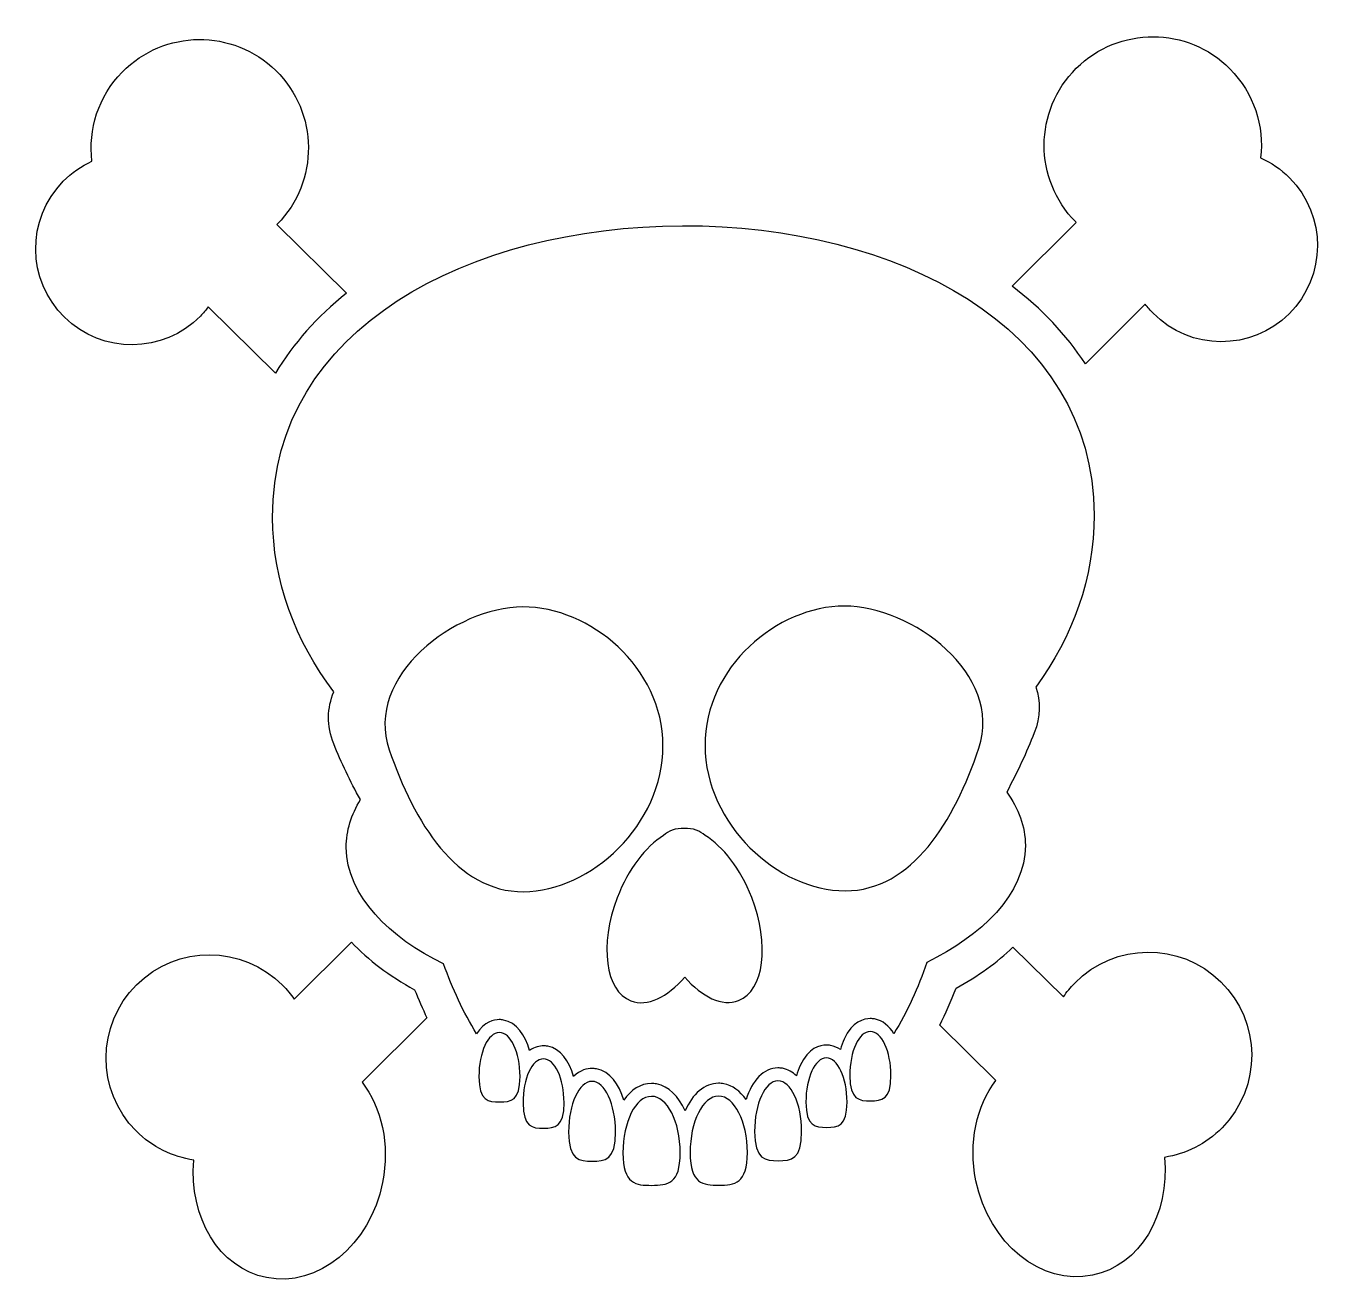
# Model space of a CAD drawing. Header units: centimetres. Extents: x -11 to 11, y -10.6 to 10.6.
import ezdxf

# ---------------------------------------------------------------- set-up
doc = ezdxf.new("R2010")
doc.units = ezdxf.units.CM
doc.header["$MEASUREMENT"] = 0
doc.layers.add('Layer 1', color=7, linetype='Continuous')

msp = doc.modelspace()

# ---------------------------------------------------------------- linework, layer by layer
at = {"layer": 'Layer 1'}
for points, knots in [([(-5.56326, 6.13373), (-5.56326, 6.13373), (-6.73806, 7.28702), (-6.73806, 7.28702), (-6.73806, 7.28702), (-6.73806, 7.28702), (-6.73073, 7.29363), (-6.73073, 7.29363), (-6.73073, 7.29363), (-6.02159, 8.01488), (-6.03228, 9.17392), (-6.75425, 9.88247), (-6.75425, 9.88247), (-7.47577, 10.59087), (-8.63512, 10.57986), (-9.3433, 9.85866), (-9.3433, 9.85866), (-9.74886, 9.44523), (-9.91756, 8.88847), (-9.85308, 8.35514), (-9.85308, 8.35514), (-10.02927, 8.27489), (-10.19447, 8.16321), (-10.33817, 8.01684), (-10.33817, 8.01684), (-10.96486, 7.37832), (-10.9552, 6.35163), (-10.31682, 5.72526), (-10.31682, 5.72526), (-9.67764, 5.09833), (-8.65177, 5.10719), (-8.02463, 5.7464), (-8.02463, 5.7464), (-7.977, 5.7949), (-7.93446, 5.84623), (-7.8943, 5.89888), (-7.8943, 5.89888), (-7.8943, 5.89888), (-6.76008, 4.78546), (-6.76008, 4.78546), (-6.76008, 4.78546), (-6.45993, 5.28241), (-6.06057, 5.73455), (-5.56326, 6.13373), (-5.56326, 6.13373), (-5.56326, 6.13373), (-5.56326, 6.13373), (-5.56326, 6.13373)], [0, 0, 0, 0, 0.07692308, 0.07692308, 0.07692308, 0.07692308, 0.15384615, 0.15384615, 0.15384615, 0.15384615, 0.23076923, 0.23076923, 0.23076923, 0.23076923, 0.30769231, 0.30769231, 0.30769231, 0.30769231, 0.38461538, 0.38461538, 0.38461538, 0.38461538, 0.46153846, 0.46153846, 0.46153846, 0.46153846, 0.53846154, 0.53846154, 0.53846154, 0.53846154, 0.61538462, 0.61538462, 0.61538462, 0.61538462, 0.69230769, 0.69230769, 0.69230769, 0.69230769, 0.76923077, 0.76923077, 0.76923077, 0.76923077, 0.84615385, 0.84615385, 0.84615385, 0.84615385, 1, 1, 1, 1]), ([(6.72806, 7.33182), (6.72806, 7.33182), (6.73523, 7.32507), (6.73523, 7.32507), (6.73523, 7.32507), (6.73523, 7.32507), (5.65425, 6.25171), (5.65425, 6.25171), (5.65425, 6.25171), (6.15524, 5.86931), (6.57011, 5.42909), (6.88946, 4.94088), (6.88946, 4.94088), (6.88946, 4.94088), (7.89993, 5.94431), (7.89993, 5.94431), (7.89993, 5.94431), (7.94054, 5.89179), (7.98343, 5.84046), (8.03145, 5.79217), (8.03145, 5.79217), (8.66156, 5.15685), (9.68772, 5.15357), (10.3234, 5.78389), (10.3234, 5.78389), (10.95808, 6.41429), (10.96221, 7.44095), (10.33123, 8.076), (10.33123, 8.076), (10.18679, 8.22165), (10.02087, 8.33233), (9.84418, 8.41165), (9.84418, 8.41165), (9.90554, 8.94529), (9.73374, 9.50097), (9.32626, 9.91221), (9.32626, 9.91221), (8.61364, 10.62948), (7.45479, 10.6336), (6.73693, 9.92111), (6.73693, 9.92111), (6.01924, 9.20848), (6.0148, 8.04937), (6.72806, 7.33182), (6.72806, 7.33182), (6.72806, 7.33182), (6.72806, 7.33182), (6.72806, 7.33182)], [0, 0, 0, 0, 0.07692308, 0.07692308, 0.07692308, 0.07692308, 0.15384615, 0.15384615, 0.15384615, 0.15384615, 0.23076923, 0.23076923, 0.23076923, 0.23076923, 0.30769231, 0.30769231, 0.30769231, 0.30769231, 0.38461538, 0.38461538, 0.38461538, 0.38461538, 0.46153846, 0.46153846, 0.46153846, 0.46153846, 0.53846154, 0.53846154, 0.53846154, 0.53846154, 0.61538462, 0.61538462, 0.61538462, 0.61538462, 0.69230769, 0.69230769, 0.69230769, 0.69230769, 0.76923077, 0.76923077, 0.76923077, 0.76923077, 0.84615385, 0.84615385, 0.84615385, 0.84615385, 1, 1, 1, 1]), ([(5.56392, -2.27502), (5.74516, -1.94323), (5.89991, -1.60205), (6.02766, -1.27804), (6.02766, -1.27804), (6.13688, -1.00102), (6.13651, -0.74321), (6.05655, -0.50779), (6.05655, -0.50779), (6.67525, 0.34584), (7.04046, 1.33646), (7.03739, 2.39329), (7.03739, 2.39329), (7.02824, 5.57771), (3.69745, 7.27864), (0.10009, 7.26816), (0.10009, 7.26816), (-3.49687, 7.25795), (-6.81847, 5.53813), (-6.80953, 2.35363), (-6.80953, 2.35363), (-6.80641, 1.27773), (-6.42263, 0.27221), (-5.77845, -0.58809), (-5.77845, -0.58809), (-5.88883, -0.85942), (-5.9022, -1.15464), (-5.77758, -1.46532), (-5.77758, -1.46532), (-5.65275, -1.77684), (-5.50252, -2.09609), (-5.32795, -2.40274), (-5.32795, -2.40274), (-5.4803, -2.6546), (-5.56883, -2.92545), (-5.56801, -3.20766), (-5.56801, -3.20766), (-5.56571, -4.02329), (-4.82194, -4.74105), (-3.9268, -5.17007), (-3.9268, -5.17007), (-3.7772, -5.58901), (-3.59427, -5.98665), (-3.37141, -6.34945), (-3.37141, -6.34945), (-3.23996, -6.14498), (-3.07942, -6.11053), (-2.98798, -6.11035), (-2.98798, -6.11035), (-2.96388, -6.11027), (-2.93985, -6.11268), (-2.91601, -6.11712), (-2.91601, -6.11712), (-2.69328, -6.15892), (-2.55096, -6.3707), (-2.47855, -6.63168), (-2.47855, -6.63168), (-2.38939, -6.56858), (-2.30289, -6.55297), (-2.24458, -6.55281), (-2.24458, -6.55281), (-2.2204, -6.55268), (-2.19645, -6.55493), (-2.17269, -6.55942), (-2.17269, -6.55942), (-1.95171, -6.60096), (-1.80997, -6.81017), (-1.73705, -7.06856), (-1.73705, -7.06856), (-1.62129, -6.9573), (-1.50218, -6.93336), (-1.42691, -6.93328), (-1.42691, -6.93328), (-1.40143, -6.93315), (-1.376, -6.93545), (-1.35087, -6.94013), (-1.35087, -6.94013), (-1.12351, -6.98281), (-0.97209, -7.20053), (-0.8888, -7.46956), (-0.8888, -7.46956), (-0.76733, -7.29208), (-0.60662, -7.18619), (-0.42469, -7.18569), (-0.42469, -7.18569), (-0.39535, -7.18556), (-0.36587, -7.18831), (-0.3369, -7.19376), (-0.3369, -7.19376), (-0.13407, -7.23189), (0.03476, -7.39918), (0.14406, -7.64776), (0.14406, -7.64776), (0.26847, -7.36267), (0.46997, -7.18315), (0.70731, -7.1822), (0.70731, -7.1822), (0.73716, -7.1822), (0.76642, -7.18498), (0.79515, -7.19043), (0.79515, -7.19043), (0.94207, -7.21803), (1.07053, -7.31418), (1.17213, -7.45904), (1.17213, -7.45904), (1.27278, -7.1327), (1.46783, -6.92508), (1.70857, -6.92429), (1.70857, -6.92429), (1.73426, -6.92413), (1.75977, -6.92646), (1.78488, -6.93117), (1.78488, -6.93117), (1.87545, -6.94816), (1.95379, -6.99311), (2.02086, -7.05767), (2.02086, -7.05767), (2.03816, -6.996), (2.05774, -6.93676), (2.08224, -6.88389), (2.08224, -6.88389), (2.2207, -6.58441), (2.41823, -6.53922), (2.5237, -6.53911), (2.5237, -6.53911), (2.54772, -6.53895), (2.57183, -6.54128), (2.59559, -6.54572), (2.59559, -6.54572), (2.65658, -6.5572), (2.71127, -6.58178), (2.76043, -6.61623), (2.76043, -6.61623), (2.778, -6.55254), (2.79805, -6.4914), (2.82324, -6.437), (2.82324, -6.437), (2.96172, -6.13781), (3.15918, -6.0928), (3.26462, -6.09264), (3.26462, -6.09264), (3.28875, -6.09251), (3.31277, -6.09481), (3.33653, -6.09925), (3.33653, -6.09925), (3.47552, -6.12542), (3.58278, -6.21834), (3.66186, -6.34746), (3.66186, -6.34746), (3.88755, -5.97813), (4.07069, -5.57226), (4.21897, -5.1449), (4.21897, -5.1449), (5.12474, -4.71037), (5.88169, -3.98941), (5.87939, -3.17487), (5.87939, -3.17487), (5.87835, -2.85612), (5.76048, -2.55249), (5.56392, -2.27502), (5.56392, -2.27502), (5.56392, -2.27502), (5.56392, -2.27502), (5.56392, -2.27502)], [0, 0, 0, 0, 0.02380952, 0.02380952, 0.02380952, 0.02380952, 0.04761905, 0.04761905, 0.04761905, 0.04761905, 0.07142857, 0.07142857, 0.07142857, 0.07142857, 0.0952381, 0.0952381, 0.0952381, 0.0952381, 0.11904762, 0.11904762, 0.11904762, 0.11904762, 0.14285714, 0.14285714, 0.14285714, 0.14285714, 0.16666667, 0.16666667, 0.16666667, 0.16666667, 0.19047619, 0.19047619, 0.19047619, 0.19047619, 0.21428571, 0.21428571, 0.21428571, 0.21428571, 0.23809524, 0.23809524, 0.23809524, 0.23809524, 0.26190476, 0.26190476, 0.26190476, 0.26190476, 0.28571429, 0.28571429, 0.28571429, 0.28571429, 0.30952381, 0.30952381, 0.30952381, 0.30952381, 0.33333333, 0.33333333, 0.33333333, 0.33333333, 0.35714286, 0.35714286, 0.35714286, 0.35714286, 0.38095238, 0.38095238, 0.38095238, 0.38095238, 0.4047619, 0.4047619, 0.4047619, 0.4047619, 0.42857143, 0.42857143, 0.42857143, 0.42857143, 0.45238095, 0.45238095, 0.45238095, 0.45238095, 0.47619048, 0.47619048, 0.47619048, 0.47619048, 0.5, 0.5, 0.5, 0.5, 0.52380952, 0.52380952, 0.52380952, 0.52380952, 0.54761905, 0.54761905, 0.54761905, 0.54761905, 0.57142857, 0.57142857, 0.57142857, 0.57142857, 0.5952381, 0.5952381, 0.5952381, 0.5952381, 0.61904762, 0.61904762, 0.61904762, 0.61904762, 0.64285714, 0.64285714, 0.64285714, 0.64285714, 0.66666667, 0.66666667, 0.66666667, 0.66666667, 0.69047619, 0.69047619, 0.69047619, 0.69047619, 0.71428571, 0.71428571, 0.71428571, 0.71428571, 0.73809524, 0.73809524, 0.73809524, 0.73809524, 0.76190476, 0.76190476, 0.76190476, 0.76190476, 0.78571429, 0.78571429, 0.78571429, 0.78571429, 0.80952381, 0.80952381, 0.80952381, 0.80952381, 0.83333333, 0.83333333, 0.83333333, 0.83333333, 0.85714286, 0.85714286, 0.85714286, 0.85714286, 0.88095238, 0.88095238, 0.88095238, 0.88095238, 0.9047619, 0.9047619, 0.9047619, 0.9047619, 0.92857143, 0.92857143, 0.92857143, 0.92857143, 0.95238095, 0.95238095, 0.95238095, 0.95238095, 1, 1, 1, 1]), ([(-2.57876, -3.95549), (-3.71276, -3.95882), (-4.42193, -2.7878), (-4.84341, -1.56244), (-4.84341, -1.56244), (-5.27047, -0.32324), (-3.72642, 0.84098), (-2.59233, 0.84434), (-2.59233, 0.84434), (-1.45782, 0.84746), (-0.2327, -0.17013), (-0.22894, -1.49561), (-0.22894, -1.49561), (-0.22508, -2.82099), (-1.44537, -3.95245), (-2.57876, -3.95549), (-2.57876, -3.95549), (-2.57876, -3.95549), (-2.57876, -3.95549), (-2.57876, -3.95549)], [0, 0, 0, 0, 0.16666667, 0.16666667, 0.16666667, 0.16666667, 0.33333333, 0.33333333, 0.33333333, 0.33333333, 0.5, 0.5, 0.5, 0.5, 0.66666667, 0.66666667, 0.66666667, 0.66666667, 1, 1, 1, 1]), ([(5.0949, -1.53419), (4.6799, -2.76188), (3.97701, -3.93661), (2.84287, -3.9401), (2.84287, -3.9401), (1.7095, -3.94328), (0.48279, -2.81909), (0.47924, -1.49355), (0.47924, -1.49355), (0.4754, -0.16825), (1.69487, 0.85635), (2.8289, 0.85971), (2.8289, 0.85971), (3.96314, 0.86294), (5.5141, -0.29244), (5.0949, -1.53419), (5.0949, -1.53419), (5.0949, -1.53419), (5.0949, -1.53419), (5.0949, -1.53419)], [0, 0, 0, 0, 0.16666667, 0.16666667, 0.16666667, 0.16666667, 0.33333333, 0.33333333, 0.33333333, 0.33333333, 0.5, 0.5, 0.5, 0.5, 0.66666667, 0.66666667, 0.66666667, 0.66666667, 1, 1, 1, 1]), ([(1.04399, -5.7898), (0.77009, -5.89648), (0.42846, -5.7304), (0.13639, -5.3925), (0.13639, -5.3925), (-0.15362, -5.73215), (-0.49435, -5.90018), (-0.76886, -5.79504), (-0.76886, -5.79504), (-1.20132, -5.62962), (-1.30499, -4.8513), (-1.00066, -4.0566), (-1.00066, -4.0566), (-0.81535, -3.57209), (-0.52097, -3.1944), (-0.22149, -3.01017), (-0.22149, -3.01017), (-0.17767, -2.97083), (-0.12859, -2.93982), (-0.07414, -2.91862), (-0.07414, -2.91862), (-0.00958, -2.89356), (0.05897, -2.88515), (0.12948, -2.88891), (0.12948, -2.88891), (0.19978, -2.88486), (0.26817, -2.89277), (0.3326, -2.91754), (0.3326, -2.91754), (0.38684, -2.93839), (0.43584, -2.96874), (0.47958, -3.0075), (0.47958, -3.0075), (0.78052, -3.18977), (1.07738, -3.56601), (1.26587, -4.05014), (1.26587, -4.05014), (1.57416, -4.84277), (1.47526, -5.62213), (1.04399, -5.7898), (1.04399, -5.7898), (1.04399, -5.7898), (1.04399, -5.7898), (1.04399, -5.7898)], [0, 0, 0, 0, 0.08333333, 0.08333333, 0.08333333, 0.08333333, 0.16666667, 0.16666667, 0.16666667, 0.16666667, 0.25, 0.25, 0.25, 0.25, 0.33333333, 0.33333333, 0.33333333, 0.33333333, 0.41666667, 0.41666667, 0.41666667, 0.41666667, 0.5, 0.5, 0.5, 0.5, 0.58333333, 0.58333333, 0.58333333, 0.58333333, 0.66666667, 0.66666667, 0.66666667, 0.66666667, 0.75, 0.75, 0.75, 0.75, 0.83333333, 0.83333333, 0.83333333, 0.83333333, 1, 1, 1, 1]), ([(-4.20844, -6.07933), (-4.28107, -5.92682), (-4.35057, -5.76969), (-4.41474, -5.60594), (-4.41474, -5.60594), (-4.84072, -5.37602), (-5.19881, -5.1035), (-5.47932, -4.80319), (-5.47932, -4.80319), (-5.47932, -4.80319), (-6.44775, -5.76482), (-6.44775, -5.76482), (-6.44775, -5.76482), (-6.50461, -5.68341), (-6.5675, -5.60512), (-6.63976, -5.53228), (-6.63976, -5.53228), (-7.31691, -4.85026), (-8.41932, -4.84656), (-9.10121, -5.52365), (-9.10121, -5.52365), (-9.7836, -6.20053), (-9.78802, -7.30387), (-9.11029, -7.98552), (-9.11029, -7.98552), (-8.8361, -8.26148), (-8.49233, -8.42436), (-8.13533, -8.47815), (-8.13533, -8.47815), (-8.22336, -9.43954), (-7.71104, -10.29875), (-6.91266, -10.4585), (-6.91266, -10.4585), (-6.04446, -10.63257), (-5.16789, -9.91465), (-4.95572, -8.85423), (-4.95572, -8.85423), (-4.82705, -8.21164), (-4.97329, -7.59222), (-5.30108, -7.16428), (-5.30108, -7.16428), (-5.30108, -7.16428), (-4.20844, -6.07933), (-4.20844, -6.07933), (-4.20844, -6.07933), (-4.20844, -6.07933), (-4.20844, -6.07933), (-4.20844, -6.07933)], [0, 0, 0, 0, 0.07692308, 0.07692308, 0.07692308, 0.07692308, 0.15384615, 0.15384615, 0.15384615, 0.15384615, 0.23076923, 0.23076923, 0.23076923, 0.23076923, 0.30769231, 0.30769231, 0.30769231, 0.30769231, 0.38461538, 0.38461538, 0.38461538, 0.38461538, 0.46153846, 0.46153846, 0.46153846, 0.46153846, 0.53846154, 0.53846154, 0.53846154, 0.53846154, 0.61538462, 0.61538462, 0.61538462, 0.61538462, 0.69230769, 0.69230769, 0.69230769, 0.69230769, 0.76923077, 0.76923077, 0.76923077, 0.76923077, 0.84615385, 0.84615385, 0.84615385, 0.84615385, 1, 1, 1, 1]), ([(9.17191, -5.47121), (8.48616, -4.7979), (7.38386, -4.80822), (6.71012, -5.49394), (6.71012, -5.49394), (6.63836, -5.56707), (6.5759, -5.64589), (6.5197, -5.72743), (6.5197, -5.72743), (6.5197, -5.72743), (5.6674, -4.89087), (5.6674, -4.89087), (5.6674, -4.89087), (5.40372, -5.14519), (5.08291, -5.37805), (4.70966, -5.57934), (4.70966, -5.57934), (4.62595, -5.79815), (4.53371, -6.00627), (4.43494, -6.20466), (4.43494, -6.20466), (4.43494, -6.20466), (5.38135, -7.13359), (5.38135, -7.13359), (5.38135, -7.13359), (5.05594, -7.56341), (4.91314, -8.18385), (5.04549, -8.82565), (5.04549, -8.82565), (5.26401, -9.88478), (6.14433, -10.59767), (7.01169, -10.4186), (7.01169, -10.4186), (7.80901, -10.25419), (8.3164, -9.39223), (8.22303, -8.43142), (8.22303, -8.43142), (8.57987, -8.37549), (8.92269, -8.21065), (9.19516, -7.9331), (9.19516, -7.9331), (9.86824, -7.2476), (9.85808, -6.14445), (9.17191, -5.47121), (9.17191, -5.47121), (9.17191, -5.47121), (9.17191, -5.47121), (9.17191, -5.47121)], [0, 0, 0, 0, 0.07692308, 0.07692308, 0.07692308, 0.07692308, 0.15384615, 0.15384615, 0.15384615, 0.15384615, 0.23076923, 0.23076923, 0.23076923, 0.23076923, 0.30769231, 0.30769231, 0.30769231, 0.30769231, 0.38461538, 0.38461538, 0.38461538, 0.38461538, 0.46153846, 0.46153846, 0.46153846, 0.46153846, 0.53846154, 0.53846154, 0.53846154, 0.53846154, 0.61538462, 0.61538462, 0.61538462, 0.61538462, 0.69230769, 0.69230769, 0.69230769, 0.69230769, 0.76923077, 0.76923077, 0.76923077, 0.76923077, 0.84615385, 0.84615385, 0.84615385, 0.84615385, 1, 1, 1, 1]), ([(-3.33145, -7.07149), (-3.33261, -6.6617), (-3.17839, -6.3287), (-2.98752, -6.32833), (-2.98752, -6.32833), (-2.79567, -6.32775), (-2.63967, -6.65975), (-2.63869, -7.06945), (-2.63869, -7.06945), (-2.6375, -7.4794), (-2.79247, -7.49696), (-2.98426, -7.49739), (-2.98426, -7.49739), (-3.17495, -7.49776), (-3.33036, -7.48157), (-3.33145, -7.07149), (-3.33145, -7.07149), (-3.33145, -7.07149), (-3.33145, -7.07149), (-3.33145, -7.07149)], [0, 0, 0, 0, 0.16666667, 0.16666667, 0.16666667, 0.16666667, 0.33333333, 0.33333333, 0.33333333, 0.33333333, 0.5, 0.5, 0.5, 0.5, 0.66666667, 0.66666667, 0.66666667, 0.66666667, 1, 1, 1, 1]), ([(3.61363, -7.05162), (3.61487, -7.46175), (3.45975, -7.47882), (3.26853, -7.47935), (3.26853, -7.47935), (3.07718, -7.47999), (2.92238, -7.46371), (2.921, -7.05382), (2.921, -7.05382), (2.91989, -6.64372), (3.0739, -6.31092), (3.26496, -6.3105), (3.26496, -6.3105), (3.45628, -6.30981), (3.61225, -6.64176), (3.61363, -7.05162), (3.61363, -7.05162), (3.61363, -7.05162), (3.61363, -7.05162), (3.61363, -7.05162)], [0, 0, 0, 0, 0.16666667, 0.16666667, 0.16666667, 0.16666667, 0.33333333, 0.33333333, 0.33333333, 0.33333333, 0.5, 0.5, 0.5, 0.5, 0.66666667, 0.66666667, 0.66666667, 0.66666667, 1, 1, 1, 1]), ([(-2.588, -7.51417), (-2.58916, -7.10446), (-2.43515, -6.77106), (-2.24407, -6.77064), (-2.24407, -6.77064), (-2.05256, -6.77008), (-1.89683, -7.10245), (-1.89564, -7.51221), (-1.89564, -7.51221), (-1.89434, -7.92229), (-2.04936, -7.93933), (-2.24058, -7.94001), (-2.24058, -7.94001), (-2.43171, -7.94044), (-2.58688, -7.9243), (-2.588, -7.51417), (-2.588, -7.51417), (-2.588, -7.51417), (-2.588, -7.51417), (-2.588, -7.51417)], [0, 0, 0, 0, 0.16666667, 0.16666667, 0.16666667, 0.16666667, 0.33333333, 0.33333333, 0.33333333, 0.33333333, 0.5, 0.5, 0.5, 0.5, 0.66666667, 0.66666667, 0.66666667, 0.66666667, 1, 1, 1, 1]), ([(2.87293, -7.49864), (2.87396, -7.90885), (2.71892, -7.92557), (2.52757, -7.92621), (2.52757, -7.92621), (2.33628, -7.92671), (2.18123, -7.91073), (2.18009, -7.5006), (2.18009, -7.5006), (2.17906, -7.09076), (2.33294, -6.75739), (2.52407, -6.75694), (2.52407, -6.75694), (2.71563, -6.75635), (2.87168, -7.08872), (2.87293, -7.49864), (2.87293, -7.49864), (2.87293, -7.49864), (2.87293, -7.49864), (2.87293, -7.49864)], [0, 0, 0, 0, 0.16666667, 0.16666667, 0.16666667, 0.16666667, 0.33333333, 0.33333333, 0.33333333, 0.33333333, 0.5, 0.5, 0.5, 0.5, 0.66666667, 0.66666667, 0.66666667, 0.66666667, 1, 1, 1, 1]), ([(-1.81962, -8.00653), (-1.82084, -7.53496), (-1.64497, -7.15153), (-1.42648, -7.15111), (-1.42648, -7.15111), (-1.20791, -7.15053), (-1.02968, -7.53243), (-1.02839, -8.00452), (-1.02839, -8.00452), (-1.02696, -8.47638), (-1.20391, -8.49564), (-1.42265, -8.49643), (-1.42265, -8.49643), (-1.64129, -8.49704), (-1.81824, -8.47884), (-1.81962, -8.00653), (-1.81962, -8.00653), (-1.81962, -8.00653), (-1.81962, -8.00653), (-1.81962, -8.00653)], [0, 0, 0, 0, 0.16666667, 0.16666667, 0.16666667, 0.16666667, 0.33333333, 0.33333333, 0.33333333, 0.33333333, 0.5, 0.5, 0.5, 0.5, 0.66666667, 0.66666667, 0.66666667, 0.66666667, 1, 1, 1, 1]), ([(2.10783, -7.99526), (2.10907, -8.46749), (1.93172, -8.48686), (1.71307, -8.48746), (1.71307, -8.48746), (1.4945, -8.48825), (1.31694, -8.46989), (1.31572, -7.99764), (1.31572, -7.99764), (1.31442, -7.52586), (1.49074, -7.1428), (1.70923, -7.14208), (1.70923, -7.14208), (1.92797, -7.14142), (2.10651, -7.52361), (2.10783, -7.99526), (2.10783, -7.99526), (2.10783, -7.99526), (2.10783, -7.99526), (2.10783, -7.99526)], [0, 0, 0, 0, 0.16666667, 0.16666667, 0.16666667, 0.16666667, 0.33333333, 0.33333333, 0.33333333, 0.33333333, 0.5, 0.5, 0.5, 0.5, 0.66666667, 0.66666667, 0.66666667, 0.66666667, 1, 1, 1, 1]), ([(0.06112, -8.35435), (0.06263, -8.88055), (-0.15309, -8.90233), (-0.41984, -8.90291), (-0.41984, -8.90291), (-0.68614, -8.9037), (-0.90181, -8.88338), (-0.90331, -8.35734), (-0.90331, -8.35734), (-0.90469, -7.83182), (-0.69048, -7.40434), (-0.42418, -7.4036), (-0.42418, -7.4036), (-0.15745, -7.40278), (0.05956, -7.82891), (0.06112, -8.35435), (0.06112, -8.35435), (0.06112, -8.35435), (0.06112, -8.35435), (0.06112, -8.35435)], [0, 0, 0, 0, 0.16666667, 0.16666667, 0.16666667, 0.16666667, 0.33333333, 0.33333333, 0.33333333, 0.33333333, 0.5, 0.5, 0.5, 0.5, 0.66666667, 0.66666667, 0.66666667, 0.66666667, 1, 1, 1, 1]), ([(1.1933, -8.35123), (1.19468, -8.87727), (0.97909, -8.899), (0.71213, -8.89987), (0.71213, -8.89987), (0.44614, -8.90053), (0.23032, -8.88005), (0.2286, -8.35409), (0.2286, -8.35409), (0.22714, -7.82834), (0.4418, -7.40114), (0.70808, -7.40019), (0.70808, -7.40019), (0.97472, -7.39958), (1.19176, -7.82571), (1.1933, -8.35123)], [0, 0, 0, 0, 0.2, 0.2, 0.2, 0.2, 0.4, 0.4, 0.4, 0.4, 0.6, 0.6, 0.6, 0.6, 1, 1, 1, 1])]:
    msp.add_open_spline(points, degree=3, knots=knots, dxfattribs=at)

doc.saveas('drawing.dxf')
